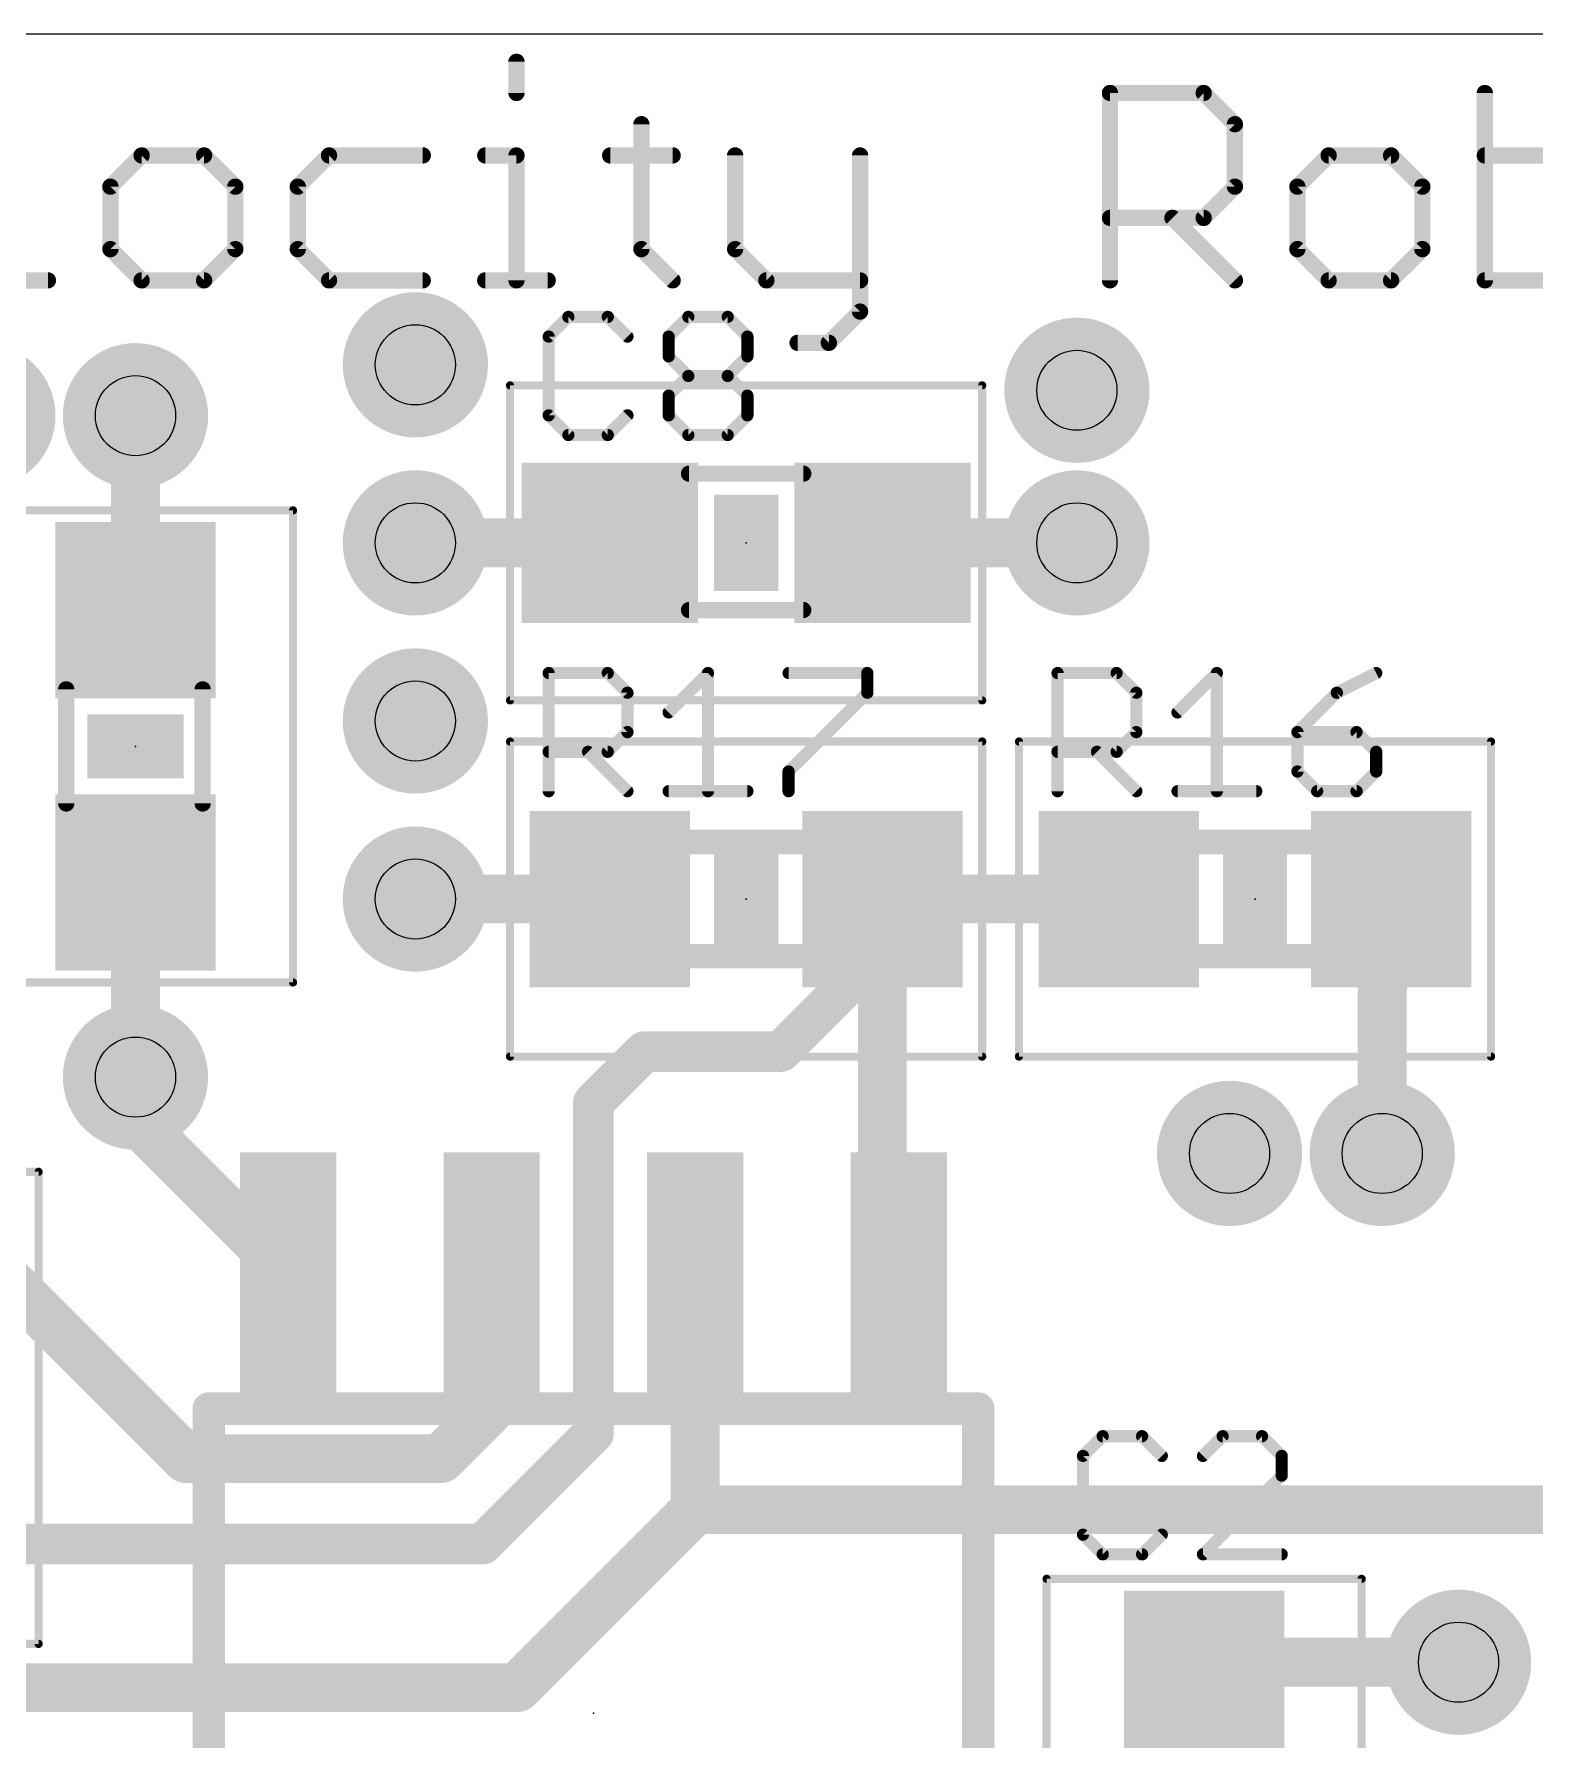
# Model space of a CAD drawing. Extents: x 0 to 1.31, y 0 to 0.85.
# Drawn here: x 0.5126 to 0.8813, y 0.4309 to 0.85 of the extents above; entities that cross this region are included whole.
import ezdxf

# ---------------------------------------------------------------- set-up
doc = ezdxf.new("R2010")
doc.units = 0
for name, color, linetype in [('1', 22, 'CONTINUOUS'), ('18', 82, 'CONTINUOUS'), ('20', 7, 'CONTINUOUS'), ('21', 253, 'CONTINUOUS'), ('23', 7, 'CONTINUOUS'), ('25', 253, 'CONTINUOUS'), ('31', 253, 'CONTINUOUS'), ('35', 253, 'CONTINUOUS'), ('39', 22, 'CONTINUOUS'), ('44', 253, 'CONTINUOUS'), ('51', 253, 'CONTINUOUS')]:
    doc.layers.add(name, color=color, linetype=linetype)

# ---------------------------------------------------------------- blocks, each defined once
blk = doc.blocks.new('RECT')
blk.add_solid([(-0.5, -0.5), (0.5, -0.5), (-0.5, 0.5), (0.5, 0.5)])
blk = doc.blocks.new('ROUNDV')
at = {"const_width": 0.5}
blk.add_lwpolyline([(0, -0.25, 1), (0, 0.25, 1), (0, -0.25)], format="xyb", dxfattribs=at)

msp = doc.modelspace()

# ---------------------------------------------------------------- linework, layer by layer
at = {"layer": '1'}
for points, const_width in [([(0.5375, 0.708465), (0.5375, 0.75625)], 0.012), ([(0.654035, 0.725), (0.60625, 0.725)], 0.012), ([(0.76875, 0.725), (0.720965, 0.725)], 0.012), ([(0.5375, 0.641535), (0.5375, 0.59375)], 0.012), ([(0.654035, 0.6375), (0.60625, 0.6375)], 0.012), ([(0.720965, 0.625), (0.720965, 0.6375)], 0.012), ([(0.779035, 0.6375), (0.720965, 0.6375)], 0.012), ([(0.720965, 0.549803), (0.720965, 0.6375)], 0.012), ([(0.845965, 0.6375), (0.84375, 0.614715)], 0.012), ([(0.695965, 0.6), (0.720965, 0.625)], 0.01), ([(0.84375, 0.614715), (0.84375, 0.575)], 0.012), ([(0.6625, 0.6), (0.65, 0.5875)], 0.01), ([(0.695965, 0.6), (0.6625, 0.6)], 0.01), ([(0.5375, 0.583268), (0.5375, 0.59375)], 0.012), ([(0.65, 0.5875), (0.65, 0.50625)], 0.01), ([(0.575, 0.545768), (0.5375, 0.583268)], 0.012), ([(0.725, 0.545768), (0.720965, 0.549803)], 0.012), ([(0.55, 0.5), (0.504035, 0.545965)], 0.012), ([(0.625, 0.545768), (0.625, 0.5125)], 0.012), ([(0.675, 0.4875), (0.675, 0.545768)], 0.012), ([(0.625, 0.5125), (0.6125, 0.5)], 0.012), ([(0.65, 0.50625), (0.622785, 0.479035)], 0.01), ([(0.6125, 0.5), (0.55, 0.5)], 0.012), ([(0.675, 0.4875), (0.63125, 0.44375)], 0.012), ([(0.929035, 0.4875), (0.675, 0.4875)], 0.012), ([(0.622785, 0.479035), (0.475, 0.479035)], 0.01), ([(0.8, 0.445965), (0.804035, 0.45)], 0.012), ([(0.804035, 0.45), (0.8625, 0.45)], 0.012), ([(0.63125, 0.44375), (0.40625, 0.44375)], 0.012)]:
    msp.add_lwpolyline(points, dxfattribs=dict(at, const_width=const_width))
for points, const_width in [([(0.5405, 0.75625, 1), (0.5345, 0.75625)], 0.006), ([(0.60625, 0.728, 1), (0.60625, 0.722)], 0.006), ([(0.654035, 0.722, 1), (0.654035, 0.728)], 0.006), ([(0.720965, 0.728, 1), (0.720965, 0.722)], 0.006), ([(0.76875, 0.722, 1), (0.76875, 0.728)], 0.006), ([(0.5345, 0.708465, 1), (0.5405, 0.708465)], 0.006), ([(0.5405, 0.641535, 1), (0.5345, 0.641535)], 0.006), ([(0.60625, 0.6405, 1), (0.60625, 0.6345)], 0.006), ([(0.654035, 0.6345, 1), (0.654035, 0.6405)], 0.006), ([(0.723965, 0.6375, 1), (0.717965, 0.6375)], 0.006), ([(0.720965, 0.6405, 1), (0.720965, 0.6345)], 0.006), ([(0.723965, 0.6375, 1), (0.717965, 0.6375)], 0.006), ([(0.779035, 0.6345, 1), (0.779035, 0.6405)], 0.006), ([(0.84895, 0.63721, 1), (0.842979, 0.63779)], 0.006), ([(0.722732, 0.623232, 1), (0.719197, 0.626768)], 0.005), ([(0.717965, 0.625, 1), (0.723965, 0.625)], 0.006), ([(0.84675, 0.614715, 1), (0.84075, 0.614715)], 0.006), ([(0.840764, 0.615005, 1), (0.846736, 0.614424)], 0.006), ([(0.6625, 0.6025, 1), (0.6625, 0.5975)], 0.005), ([(0.664268, 0.598232, 1), (0.660732, 0.601768)], 0.005), ([(0.694197, 0.601768, 1), (0.697732, 0.598232)], 0.005), ([(0.695965, 0.5975, 1), (0.695965, 0.6025)], 0.005), ([(0.5405, 0.59375, 1), (0.5345, 0.59375)], 0.006), ([(0.5345, 0.59375, 1), (0.5405, 0.59375)], 0.006), ([(0.6525, 0.5875, 1), (0.6475, 0.5875)], 0.005), ([(0.648232, 0.589268, 1), (0.651768, 0.585732)], 0.005), ([(0.539621, 0.585389, 1), (0.535379, 0.581146)], 0.006), ([(0.5345, 0.583268, 1), (0.5405, 0.583268)], 0.006), ([(0.84075, 0.575, 1), (0.84675, 0.575)], 0.006), ([(0.723086, 0.551924, 1), (0.718843, 0.547682)], 0.006), ([(0.572879, 0.543646, 1), (0.577121, 0.547889)], 0.006), ([(0.628, 0.545768, 1), (0.622, 0.545768)], 0.006), ([(0.678, 0.545768, 1), (0.672, 0.545768)], 0.006), ([(0.717965, 0.549803, 1), (0.723965, 0.549803)], 0.006), ([(0.722879, 0.543646, 1), (0.727121, 0.547889)], 0.006), ([(0.622, 0.5125, 1), (0.628, 0.5125)], 0.006), ([(0.627121, 0.510379, 1), (0.622879, 0.514621)], 0.006), ([(0.6475, 0.50625, 1), (0.6525, 0.50625)], 0.005), ([(0.651768, 0.504482, 1), (0.648232, 0.508018)], 0.005), ([(0.55, 0.503, 1), (0.55, 0.497)], 0.006), ([(0.547879, 0.497879, 1), (0.552121, 0.502121)], 0.006), ([(0.610379, 0.502121, 1), (0.614621, 0.497879)], 0.006), ([(0.6125, 0.497, 1), (0.6125, 0.503)], 0.006), ([(0.675, 0.4905, 1), (0.675, 0.4845)], 0.006), ([(0.672, 0.4875, 1), (0.678, 0.4875)], 0.006), ([(0.677121, 0.485379, 1), (0.672879, 0.489621)], 0.006), ([(0.621018, 0.480803, 1), (0.624553, 0.477268)], 0.005), ([(0.622785, 0.476535, 1), (0.622785, 0.481535)], 0.005), ([(0.804035, 0.453, 1), (0.804035, 0.447)], 0.006), ([(0.806157, 0.447879, 1), (0.801914, 0.452121)], 0.006), ([(0.8625, 0.447, 1), (0.8625, 0.453)], 0.006), ([(0.629129, 0.445871, 1), (0.633371, 0.441629)], 0.006), ([(0.63125, 0.44075, 1), (0.63125, 0.44675)], 0.006), ([(0.797879, 0.448086, 1), (0.802121, 0.443843)], 0.006)]:
    msp.add_lwpolyline(points, format="xyb", dxfattribs=dict(at, const_width=const_width))
at = {"layer": '20'}
msp.add_line((1.3125, 0.85), (0, 0.85), dxfattribs=at)
at = {"layer": '21'}
for points, const_width in [([(0.631086, 0.843212), (0.631086, 0.835539)], 0.004), ([(0.776877, 0.7895), (0.776877, 0.835539)], 0.004), ([(0.776877, 0.835539), (0.799897, 0.835539)], 0.004), ([(0.799897, 0.835539), (0.80757, 0.827866)], 0.004), ([(0.868956, 0.835539), (0.868956, 0.7895)], 0.004), ([(0.661779, 0.827866), (0.661779, 0.797173)], 0.004), ([(0.80757, 0.827866), (0.80757, 0.81252)], 0.004), ([(0.539008, 0.820193), (0.531335, 0.81252)], 0.004), ([(0.554354, 0.820193), (0.539008, 0.820193)], 0.004), ([(0.562027, 0.81252), (0.554354, 0.820193)], 0.004), ([(0.585047, 0.820193), (0.577374, 0.81252)], 0.004), ([(0.608067, 0.820193), (0.585047, 0.820193)], 0.004), ([(0.623413, 0.820193), (0.631086, 0.820193)], 0.004), ([(0.631086, 0.820193), (0.631086, 0.7895)], 0.004), ([(0.654106, 0.820193), (0.669452, 0.820193)], 0.004), ([(0.684799, 0.820193), (0.684799, 0.797173)], 0.004), ([(0.715492, 0.820193), (0.715492, 0.781827)], 0.004), ([(0.83059, 0.820193), (0.822916, 0.81252)], 0.004), ([(0.845936, 0.820193), (0.83059, 0.820193)], 0.004), ([(0.853609, 0.81252), (0.845936, 0.820193)], 0.004), ([(0.891975, 0.820193), (0.868956, 0.820193)], 0.004), ([(0.531335, 0.81252), (0.531335, 0.797173)], 0.004), ([(0.562027, 0.797173), (0.562027, 0.81252)], 0.004), ([(0.577374, 0.81252), (0.577374, 0.797173)], 0.004), ([(0.80757, 0.81252), (0.799897, 0.804846)], 0.004), ([(0.822916, 0.81252), (0.822916, 0.797173)], 0.004), ([(0.853609, 0.797173), (0.853609, 0.81252)], 0.004), ([(0.799897, 0.804846), (0.776877, 0.804846)], 0.004), ([(0.792224, 0.804846), (0.80757, 0.7895)], 0.004), ([(0.531335, 0.797173), (0.539008, 0.7895)], 0.004), ([(0.554354, 0.7895), (0.562027, 0.797173)], 0.004), ([(0.577374, 0.797173), (0.585047, 0.7895)], 0.004), ([(0.661779, 0.797173), (0.669452, 0.7895)], 0.004), ([(0.684799, 0.797173), (0.692472, 0.7895)], 0.004), ([(0.822916, 0.797173), (0.83059, 0.7895)], 0.004), ([(0.845936, 0.7895), (0.853609, 0.797173)], 0.004), ([(0.500642, 0.7895), (0.515988, 0.7895)], 0.004), ([(0.539008, 0.7895), (0.554354, 0.7895)], 0.004), ([(0.585047, 0.7895), (0.608067, 0.7895)], 0.004), ([(0.623413, 0.7895), (0.638759, 0.7895)], 0.004), ([(0.692472, 0.7895), (0.715492, 0.7895)], 0.004), ([(0.83059, 0.7895), (0.845936, 0.7895)], 0.004), ([(0.868956, 0.7895), (0.891975, 0.7895)], 0.004), ([(0.715492, 0.781827), (0.707818, 0.774154)], 0.004), ([(0.707818, 0.774154), (0.700145, 0.774154)], 0.004), ([(0.555512, 0.382382), (0.555512, 0.512303)], 0.008), ([(0.744488, 0.512303), (0.744488, 0.382382)], 0.008)]:
    msp.add_lwpolyline(points, dxfattribs=dict(at, const_width=const_width))
for points, const_width in [([(0.632086, 0.843212, 1), (0.630086, 0.843212)], 0.002), ([(0.630086, 0.835539, 1), (0.632086, 0.835539)], 0.002), ([(0.777877, 0.835539, 1), (0.775877, 0.835539)], 0.002), ([(0.776877, 0.836539, 1), (0.776877, 0.834539)], 0.002), ([(0.800604, 0.836246, 1), (0.79919, 0.834832)], 0.002), ([(0.799897, 0.834539, 1), (0.799897, 0.836539)], 0.002), ([(0.869956, 0.835539, 1), (0.867956, 0.835539)], 0.002), ([(0.662779, 0.827866, 1), (0.660779, 0.827866)], 0.002), ([(0.80857, 0.827866, 1), (0.80657, 0.827866)], 0.002), ([(0.806863, 0.827159, 1), (0.808277, 0.828573)], 0.002), ([(0.539008, 0.821193, 1), (0.539008, 0.819193)], 0.002), ([(0.539715, 0.819486, 1), (0.538301, 0.8209)], 0.002), ([(0.555061, 0.8209, 1), (0.553647, 0.819486)], 0.002), ([(0.554354, 0.819193, 1), (0.554354, 0.821193)], 0.002), ([(0.585047, 0.821193, 1), (0.585047, 0.819193)], 0.002), ([(0.585754, 0.819486, 1), (0.58434, 0.8209)], 0.002), ([(0.608067, 0.819193, 1), (0.608067, 0.821193)], 0.002), ([(0.623413, 0.821193, 1), (0.623413, 0.819193)], 0.002), ([(0.632086, 0.820193, 1), (0.630086, 0.820193)], 0.002), ([(0.631086, 0.819193, 1), (0.631086, 0.821193)], 0.002), ([(0.654106, 0.821193, 1), (0.654106, 0.819193)], 0.002), ([(0.669452, 0.819193, 1), (0.669452, 0.821193)], 0.002), ([(0.685799, 0.820193, 1), (0.683799, 0.820193)], 0.002), ([(0.716492, 0.820193, 1), (0.714492, 0.820193)], 0.002), ([(0.83059, 0.821193, 1), (0.83059, 0.819193)], 0.002), ([(0.831297, 0.819486, 1), (0.829882, 0.8209)], 0.002), ([(0.846643, 0.8209, 1), (0.845229, 0.819486)], 0.002), ([(0.845936, 0.819193, 1), (0.845936, 0.821193)], 0.002), ([(0.868956, 0.821193, 1), (0.868956, 0.819193)], 0.002), ([(0.532335, 0.81252, 1), (0.530335, 0.81252)], 0.002), ([(0.530628, 0.813227, 1), (0.532042, 0.811812)], 0.002), ([(0.563027, 0.81252, 1), (0.561027, 0.81252)], 0.002), ([(0.56132, 0.811812, 1), (0.562735, 0.813227)], 0.002), ([(0.578374, 0.81252, 1), (0.576374, 0.81252)], 0.002), ([(0.576667, 0.813227, 1), (0.578081, 0.811812)], 0.002), ([(0.80657, 0.81252, 1), (0.80857, 0.81252)], 0.002), ([(0.808277, 0.811812, 1), (0.806863, 0.813227)], 0.002), ([(0.823916, 0.81252, 1), (0.821916, 0.81252)], 0.002), ([(0.822209, 0.813227, 1), (0.823624, 0.811812)], 0.002), ([(0.854609, 0.81252, 1), (0.852609, 0.81252)], 0.002), ([(0.852902, 0.811812, 1), (0.854316, 0.813227)], 0.002), ([(0.776877, 0.805846, 1), (0.776877, 0.803846)], 0.002), ([(0.792931, 0.805553, 1), (0.791516, 0.804139)], 0.002), ([(0.79919, 0.805553, 1), (0.800604, 0.804139)], 0.002), ([(0.799897, 0.803846, 1), (0.799897, 0.805846)], 0.002), ([(0.532042, 0.79788, 1), (0.530628, 0.796466)], 0.002), ([(0.530335, 0.797173, 1), (0.532335, 0.797173)], 0.002), ([(0.561027, 0.797173, 1), (0.563027, 0.797173)], 0.002), ([(0.562735, 0.796466, 1), (0.56132, 0.79788)], 0.002), ([(0.578081, 0.79788, 1), (0.576667, 0.796466)], 0.002), ([(0.576374, 0.797173, 1), (0.578374, 0.797173)], 0.002), ([(0.662486, 0.79788, 1), (0.661072, 0.796466)], 0.002), ([(0.660779, 0.797173, 1), (0.662779, 0.797173)], 0.002), ([(0.685506, 0.79788, 1), (0.684092, 0.796466)], 0.002), ([(0.683799, 0.797173, 1), (0.685799, 0.797173)], 0.002), ([(0.823624, 0.79788, 1), (0.822209, 0.796466)], 0.002), ([(0.821916, 0.797173, 1), (0.823916, 0.797173)], 0.002), ([(0.852609, 0.797173, 1), (0.854609, 0.797173)], 0.002), ([(0.854316, 0.796466, 1), (0.852902, 0.79788)], 0.002), ([(0.515988, 0.7885, 1), (0.515988, 0.7905)], 0.002), ([(0.539008, 0.7905, 1), (0.539008, 0.7885)], 0.002), ([(0.538301, 0.788793, 1), (0.539715, 0.790207)], 0.002), ([(0.553647, 0.790207, 1), (0.555061, 0.788793)], 0.002), ([(0.554354, 0.7885, 1), (0.554354, 0.7905)], 0.002), ([(0.585047, 0.7905, 1), (0.585047, 0.7885)], 0.002), ([(0.58434, 0.788793, 1), (0.585754, 0.790207)], 0.002), ([(0.608067, 0.7885, 1), (0.608067, 0.7905)], 0.002), ([(0.623413, 0.7905, 1), (0.623413, 0.7885)], 0.002), ([(0.630086, 0.7895, 1), (0.632086, 0.7895)], 0.002), ([(0.638759, 0.7885, 1), (0.638759, 0.7905)], 0.002), ([(0.668745, 0.788793, 1), (0.670159, 0.790207)], 0.002), ([(0.692472, 0.7905, 1), (0.692472, 0.7885)], 0.002), ([(0.691765, 0.788793, 1), (0.693179, 0.790207)], 0.002), ([(0.715492, 0.7885, 1), (0.715492, 0.7905)], 0.002), ([(0.775877, 0.7895, 1), (0.777877, 0.7895)], 0.002), ([(0.806863, 0.788793, 1), (0.808277, 0.790207)], 0.002), ([(0.83059, 0.7905, 1), (0.83059, 0.7885)], 0.002), ([(0.829882, 0.788793, 1), (0.831297, 0.790207)], 0.002), ([(0.845229, 0.790207, 1), (0.846643, 0.788793)], 0.002), ([(0.845936, 0.7885, 1), (0.845936, 0.7905)], 0.002), ([(0.868956, 0.7905, 1), (0.868956, 0.7885)], 0.002), ([(0.867956, 0.7895, 1), (0.869956, 0.7895)], 0.002), ([(0.716199, 0.78112, 1), (0.714784, 0.782534)], 0.002), ([(0.714492, 0.781827, 1), (0.716492, 0.781827)], 0.002), ([(0.700145, 0.775154, 1), (0.700145, 0.773154)], 0.002), ([(0.707111, 0.774861, 1), (0.708525, 0.773447)], 0.002), ([(0.707818, 0.773154, 1), (0.707818, 0.775154)], 0.002), ([(0.557512, 0.512303, 1), (0.553512, 0.512303)], 0.004), ([(0.746488, 0.512303, 1), (0.742488, 0.512303)], 0.004)]:
    msp.add_lwpolyline(points, format="xyb", dxfattribs=dict(at, const_width=const_width))
at = {"layer": '23'}
for p in [(0.6875, 0.725), (0.5375, 0.675), (0.6875, 0.6375), (0.8125, 0.6375), (0.65, 0.4375)]:
    msp.add_point(p, dxfattribs=at)
at = {"layer": '25', "const_width": 0.003}
for points in [[(0.643837, 0.780525), (0.639, 0.775687)], [(0.653512, 0.780525), (0.643837, 0.780525)], [(0.65835, 0.775687), (0.653512, 0.780525)], [(0.668465, 0.775687), (0.673303, 0.780525)], [(0.673303, 0.780525), (0.682977, 0.780525)], [(0.682977, 0.780525), (0.687815, 0.775687)], [(0.639, 0.775687), (0.639, 0.756337)], [(0.668465, 0.77085), (0.668465, 0.775687)], [(0.687815, 0.775687), (0.687815, 0.77085)], [(0.673303, 0.766012), (0.668465, 0.77085)], [(0.687815, 0.77085), (0.682977, 0.766012)], [(0.668465, 0.761175), (0.673303, 0.766012)], [(0.673303, 0.766012), (0.682977, 0.766012)], [(0.682977, 0.766012), (0.687815, 0.761175)], [(0.668465, 0.756337), (0.668465, 0.761175)], [(0.687815, 0.761175), (0.687815, 0.756337)], [(0.639, 0.756337), (0.643837, 0.7515)], [(0.653512, 0.7515), (0.65835, 0.756337)], [(0.673303, 0.7515), (0.668465, 0.756337)], [(0.687815, 0.756337), (0.682977, 0.7515)], [(0.643837, 0.7515), (0.653512, 0.7515)], [(0.682977, 0.7515), (0.673303, 0.7515)], [(0.639, 0.664), (0.639, 0.693025)], [(0.639, 0.693025), (0.653512, 0.693025)], [(0.653512, 0.693025), (0.65835, 0.688187)], [(0.668465, 0.68335), (0.67814, 0.693025)], [(0.67814, 0.693025), (0.67814, 0.664)], [(0.69793, 0.693025), (0.71728, 0.693025)], [(0.71728, 0.693025), (0.71728, 0.688187)], [(0.764, 0.664), (0.764, 0.693025)], [(0.764, 0.693025), (0.778512, 0.693025)], [(0.778512, 0.693025), (0.78335, 0.688187)], [(0.793465, 0.68335), (0.80314, 0.693025)], [(0.80314, 0.693025), (0.80314, 0.664)], [(0.84228, 0.693025), (0.832605, 0.688187)], [(0.65835, 0.688187), (0.65835, 0.678512)], [(0.71728, 0.688187), (0.69793, 0.668837)], [(0.78335, 0.688187), (0.78335, 0.678512)], [(0.832605, 0.688187), (0.82293, 0.678512)], [(0.65835, 0.678512), (0.653512, 0.673675)], [(0.78335, 0.678512), (0.778512, 0.673675)], [(0.82293, 0.678512), (0.82293, 0.668837)], [(0.837443, 0.678512), (0.82293, 0.678512)], [(0.84228, 0.673675), (0.837443, 0.678512)], [(0.653512, 0.673675), (0.639, 0.673675)], [(0.648675, 0.673675), (0.65835, 0.664)], [(0.778512, 0.673675), (0.764, 0.673675)], [(0.773675, 0.673675), (0.78335, 0.664)], [(0.84228, 0.668837), (0.84228, 0.673675)], [(0.69793, 0.668837), (0.69793, 0.664)], [(0.82293, 0.668837), (0.827768, 0.664)], [(0.837443, 0.664), (0.84228, 0.668837)], [(0.668465, 0.664), (0.687815, 0.664)], [(0.793465, 0.664), (0.812815, 0.664)], [(0.827768, 0.664), (0.837443, 0.664)], [(0.775087, 0.505525), (0.77025, 0.500687)], [(0.784762, 0.505525), (0.775087, 0.505525)], [(0.7896, 0.500687), (0.784762, 0.505525)], [(0.804553, 0.505525), (0.799715, 0.500687)], [(0.814227, 0.505525), (0.804553, 0.505525)], [(0.819065, 0.500687), (0.814227, 0.505525)], [(0.77025, 0.500687), (0.77025, 0.481337)], [(0.819065, 0.49585), (0.819065, 0.500687)], [(0.799715, 0.4765), (0.819065, 0.49585)], [(0.77025, 0.481337), (0.775087, 0.4765)], [(0.784762, 0.4765), (0.7896, 0.481337)], [(0.775087, 0.4765), (0.784762, 0.4765)], [(0.819065, 0.4765), (0.799715, 0.4765)]]:
    msp.add_lwpolyline(points, dxfattribs=at)
at = {"layer": '25', "const_width": 0.0015}
for points in [[(0.643837, 0.781275, 1), (0.643837, 0.779775)], [(0.644368, 0.779994, 1), (0.643307, 0.781055)], [(0.654043, 0.781055, 1), (0.652982, 0.779994)], [(0.653512, 0.779775, 1), (0.653512, 0.781275)], [(0.673303, 0.781275, 1), (0.673303, 0.779775)], [(0.673833, 0.779994, 1), (0.672772, 0.781055)], [(0.683508, 0.781055, 1), (0.682447, 0.779994)], [(0.682977, 0.779775, 1), (0.682977, 0.781275)], [(0.63975, 0.775687, 1), (0.63825, 0.775687)], [(0.63847, 0.776218, 1), (0.63953, 0.775157)], [(0.657819, 0.775157, 1), (0.65888, 0.776218)], [(0.669215, 0.775687, 1), (0.667715, 0.775687)], [(0.667935, 0.776218, 1), (0.668996, 0.775157)], [(0.688565, 0.775687, 1), (0.687065, 0.775687)], [(0.687285, 0.775157, 1), (0.688345, 0.776218)], [(0.668996, 0.77138, 1), (0.667935, 0.770319)], [(0.667715, 0.77085, 1), (0.669215, 0.77085)], [(0.687065, 0.77085, 1), (0.688565, 0.77085)], [(0.688345, 0.770319, 1), (0.687285, 0.77138)], [(0.673303, 0.766762, 1), (0.673303, 0.765262)], [(0.673833, 0.765482, 1), (0.672772, 0.766543)], [(0.672772, 0.765482, 1), (0.673833, 0.766543)], [(0.683508, 0.766543, 1), (0.682447, 0.765482)], [(0.682447, 0.766543, 1), (0.683508, 0.765482)], [(0.682977, 0.765262, 1), (0.682977, 0.766762)], [(0.669215, 0.761175, 1), (0.667715, 0.761175)], [(0.667935, 0.761705, 1), (0.668996, 0.760645)], [(0.688565, 0.761175, 1), (0.687065, 0.761175)], [(0.687285, 0.760644, 1), (0.688345, 0.761705)], [(0.63953, 0.756868, 1), (0.63847, 0.755807)], [(0.63825, 0.756337, 1), (0.63975, 0.756337)], [(0.65888, 0.755807, 1), (0.657819, 0.756868)], [(0.668996, 0.756868, 1), (0.667935, 0.755807)], [(0.667715, 0.756337, 1), (0.669215, 0.756337)], [(0.687065, 0.756337, 1), (0.688565, 0.756337)], [(0.688345, 0.755807, 1), (0.687285, 0.756868)], [(0.643837, 0.75225, 1), (0.643837, 0.75075)], [(0.643307, 0.75097, 1), (0.644368, 0.75203)], [(0.652982, 0.75203, 1), (0.654043, 0.75097)], [(0.653512, 0.75075, 1), (0.653512, 0.75225)], [(0.673303, 0.75225, 1), (0.673303, 0.75075)], [(0.672772, 0.75097, 1), (0.673833, 0.75203)], [(0.682447, 0.75203, 1), (0.683508, 0.75097)], [(0.682977, 0.75075, 1), (0.682977, 0.75225)], [(0.63975, 0.693025, 1), (0.63825, 0.693025)], [(0.639, 0.693775, 1), (0.639, 0.692275)], [(0.654043, 0.693555, 1), (0.652982, 0.692494)], [(0.653512, 0.692275, 1), (0.653512, 0.693775)], [(0.67889, 0.693025, 1), (0.67739, 0.693025)], [(0.67867, 0.692494, 1), (0.67761, 0.693555)], [(0.69793, 0.693775, 1), (0.69793, 0.692275)], [(0.71803, 0.693025, 1), (0.71653, 0.693025)], [(0.71728, 0.692275, 1), (0.71728, 0.693775)], [(0.76475, 0.693025, 1), (0.76325, 0.693025)], [(0.764, 0.693775, 1), (0.764, 0.692275)], [(0.779043, 0.693555, 1), (0.777982, 0.692494)], [(0.778512, 0.692275, 1), (0.778512, 0.693775)], [(0.80389, 0.693025, 1), (0.80239, 0.693025)], [(0.80367, 0.692494, 1), (0.80261, 0.693555)], [(0.842616, 0.692354, 1), (0.841945, 0.693696)], [(0.6591, 0.688187, 1), (0.6576, 0.688187)], [(0.657819, 0.687657, 1), (0.65888, 0.688718)], [(0.71653, 0.688187, 1), (0.71803, 0.688187)], [(0.71781, 0.687657, 1), (0.71675, 0.688718)], [(0.7841, 0.688187, 1), (0.7826, 0.688187)], [(0.782819, 0.687657, 1), (0.78388, 0.688718)], [(0.83227, 0.688858, 1), (0.832941, 0.687516)], [(0.833136, 0.687657, 1), (0.832075, 0.688718)], [(0.667935, 0.68388, 1), (0.668996, 0.682819)], [(0.792935, 0.68388, 1), (0.793996, 0.682819)], [(0.6576, 0.678512, 1), (0.6591, 0.678512)], [(0.65888, 0.677982, 1), (0.657819, 0.679043)], [(0.7826, 0.678512, 1), (0.7841, 0.678512)], [(0.78388, 0.677982, 1), (0.782819, 0.679043)], [(0.82368, 0.678512, 1), (0.82218, 0.678512)], [(0.82293, 0.679262, 1), (0.82293, 0.677762)], [(0.8224, 0.679043, 1), (0.823461, 0.677982)], [(0.837973, 0.679043, 1), (0.836912, 0.677982)], [(0.837443, 0.677762, 1), (0.837443, 0.679262)], [(0.639, 0.674425, 1), (0.639, 0.672925)], [(0.649205, 0.674205, 1), (0.648145, 0.673144)], [(0.652982, 0.674205, 1), (0.654043, 0.673144)], [(0.653512, 0.672925, 1), (0.653512, 0.674425)], [(0.764, 0.674425, 1), (0.764, 0.672925)], [(0.774205, 0.674205, 1), (0.773145, 0.673144)], [(0.777982, 0.674205, 1), (0.779043, 0.673144)], [(0.778512, 0.672925, 1), (0.778512, 0.674425)], [(0.84303, 0.673675, 1), (0.84153, 0.673675)], [(0.84175, 0.673144, 1), (0.84281, 0.674205)], [(0.69868, 0.668837, 1), (0.69718, 0.668837)], [(0.6974, 0.669368, 1), (0.698461, 0.668307)], [(0.823461, 0.669368, 1), (0.8224, 0.668307)], [(0.82218, 0.668837, 1), (0.82368, 0.668837)], [(0.84153, 0.668837, 1), (0.84303, 0.668837)], [(0.84281, 0.668307, 1), (0.84175, 0.669368)], [(0.63825, 0.664, 1), (0.63975, 0.664)], [(0.657819, 0.66347, 1), (0.65888, 0.66453)], [(0.668465, 0.66475, 1), (0.668465, 0.66325)], [(0.67739, 0.664, 1), (0.67889, 0.664)], [(0.687815, 0.66325, 1), (0.687815, 0.66475)], [(0.69718, 0.664, 1), (0.69868, 0.664)], [(0.76325, 0.664, 1), (0.76475, 0.664)], [(0.782819, 0.66347, 1), (0.78388, 0.66453)], [(0.793465, 0.66475, 1), (0.793465, 0.66325)], [(0.80239, 0.664, 1), (0.80389, 0.664)], [(0.812815, 0.66325, 1), (0.812815, 0.66475)], [(0.827768, 0.66475, 1), (0.827768, 0.66325)], [(0.827237, 0.66347, 1), (0.828298, 0.66453)], [(0.836912, 0.66453, 1), (0.837973, 0.66347)], [(0.837443, 0.66325, 1), (0.837443, 0.66475)], [(0.775087, 0.506275, 1), (0.775087, 0.504775)], [(0.775618, 0.504994, 1), (0.774557, 0.506055)], [(0.785293, 0.506055, 1), (0.784232, 0.504994)], [(0.784762, 0.504775, 1), (0.784762, 0.506275)], [(0.804553, 0.506275, 1), (0.804553, 0.504775)], [(0.805083, 0.504994, 1), (0.804022, 0.506055)], [(0.814758, 0.506055, 1), (0.813697, 0.504994)], [(0.814227, 0.504775, 1), (0.814227, 0.506275)], [(0.771, 0.500687, 1), (0.7695, 0.500687)], [(0.76972, 0.501218, 1), (0.77078, 0.500157)], [(0.789069, 0.500157, 1), (0.79013, 0.501218)], [(0.799185, 0.501218, 1), (0.800246, 0.500157)], [(0.819815, 0.500687, 1), (0.818315, 0.500687)], [(0.818535, 0.500157, 1), (0.819595, 0.501218)], [(0.818315, 0.49585, 1), (0.819815, 0.49585)], [(0.819595, 0.495319, 1), (0.818535, 0.49638)], [(0.77078, 0.481868, 1), (0.76972, 0.480807)], [(0.7695, 0.481337, 1), (0.771, 0.481337)], [(0.79013, 0.480807, 1), (0.789069, 0.481868)], [(0.775087, 0.47725, 1), (0.775087, 0.47575)], [(0.774557, 0.47597, 1), (0.775618, 0.47703)], [(0.784232, 0.47703, 1), (0.785293, 0.47597)], [(0.784762, 0.47575, 1), (0.784762, 0.47725)], [(0.799715, 0.47725, 1), (0.799715, 0.47575)], [(0.799185, 0.47703, 1), (0.800246, 0.47597)], [(0.819065, 0.47575, 1), (0.819065, 0.47725)]]:
    msp.add_lwpolyline(points, format="xyb", dxfattribs=at)
at = {"layer": '39', "const_width": 0.002}
for points in [[(0.629508, 0.763701), (0.745492, 0.763701)], [(0.629508, 0.686299), (0.629508, 0.763701)], [(0.745492, 0.763701), (0.745492, 0.686299)], [(0.498799, 0.732992), (0.576201, 0.732992)], [(0.576201, 0.732992), (0.576201, 0.617008)], [(0.745492, 0.686299), (0.629508, 0.686299)], [(0.629508, 0.676201), (0.745492, 0.676201)], [(0.629508, 0.598799), (0.629508, 0.676201)], [(0.745492, 0.676201), (0.745492, 0.598799)], [(0.754508, 0.676201), (0.870492, 0.676201)], [(0.754508, 0.598799), (0.754508, 0.676201)], [(0.870492, 0.676201), (0.870492, 0.598799)], [(0.576201, 0.617008), (0.498799, 0.617008)], [(0.745492, 0.598799), (0.629508, 0.598799)], [(0.870492, 0.598799), (0.754508, 0.598799)], [(0.436299, 0.570492), (0.513701, 0.570492)], [(0.513701, 0.570492), (0.513701, 0.454508)], [(0.761299, 0.354508), (0.761299, 0.470492)], [(0.761299, 0.470492), (0.838701, 0.470492)], [(0.838701, 0.470492), (0.838701, 0.354508)], [(0.513701, 0.454508), (0.436299, 0.454508)]]:
    msp.add_lwpolyline(points, dxfattribs=at)
at = {"layer": '39', "const_width": 0.001}
for points in [[(0.629508, 0.764201, 1), (0.629508, 0.763201)], [(0.630008, 0.763701, 1), (0.629008, 0.763701)], [(0.745992, 0.763701, 1), (0.744992, 0.763701)], [(0.745492, 0.763201, 1), (0.745492, 0.764201)], [(0.576701, 0.732992, 1), (0.575701, 0.732992)], [(0.576201, 0.732492, 1), (0.576201, 0.733492)], [(0.629508, 0.686799, 1), (0.629508, 0.685799)], [(0.745492, 0.685799, 1), (0.745492, 0.686799)], [(0.629008, 0.686299, 1), (0.630008, 0.686299)], [(0.744992, 0.686299, 1), (0.745992, 0.686299)], [(0.629508, 0.676701, 1), (0.629508, 0.675701)], [(0.630008, 0.676201, 1), (0.629008, 0.676201)], [(0.745992, 0.676201, 1), (0.744992, 0.676201)], [(0.745492, 0.675701, 1), (0.745492, 0.676701)], [(0.754508, 0.676701, 1), (0.754508, 0.675701)], [(0.755008, 0.676201, 1), (0.754008, 0.676201)], [(0.870992, 0.676201, 1), (0.869992, 0.676201)], [(0.870492, 0.675701, 1), (0.870492, 0.676701)], [(0.575701, 0.617008, 1), (0.576701, 0.617008)], [(0.576201, 0.616508, 1), (0.576201, 0.617508)], [(0.629508, 0.599299, 1), (0.629508, 0.598299)], [(0.629008, 0.598799, 1), (0.630008, 0.598799)], [(0.744992, 0.598799, 1), (0.745992, 0.598799)], [(0.745492, 0.598299, 1), (0.745492, 0.599299)], [(0.754508, 0.599299, 1), (0.754508, 0.598299)], [(0.754008, 0.598799, 1), (0.755008, 0.598799)], [(0.869992, 0.598799, 1), (0.870992, 0.598799)], [(0.870492, 0.598299, 1), (0.870492, 0.599299)], [(0.514201, 0.570492, 1), (0.513201, 0.570492)], [(0.513701, 0.569992, 1), (0.513701, 0.570992)], [(0.761799, 0.470492, 1), (0.760799, 0.470492)], [(0.761299, 0.470992, 1), (0.761299, 0.469992)], [(0.839201, 0.470492, 1), (0.838201, 0.470492)], [(0.838701, 0.469992, 1), (0.838701, 0.470992)], [(0.513201, 0.454508, 1), (0.514201, 0.454508)], [(0.513701, 0.454008, 1), (0.513701, 0.455008)]]:
    msp.add_lwpolyline(points, format="xyb", dxfattribs=at)
at = {"layer": '44'}
for centre in [(0.60625, 0.76875), (0.76875, 0.7625), (0.5375, 0.75625), (0.60625, 0.725), (0.76875, 0.725), (0.60625, 0.68125), (0.60625, 0.6375), (0.5375, 0.59375), (0.80625, 0.575), (0.84375, 0.575), (0.8625, 0.45)]:
    msp.add_circle(centre, 0.009843, dxfattribs=at)
at = {"layer": '51'}
for points, const_width in [([(0.673484, 0.742008), (0.701516, 0.742008)], 0.004), ([(0.673484, 0.708504), (0.701516, 0.708504)], 0.004), ([(0.520492, 0.660984), (0.520492, 0.689016)], 0.004), ([(0.553996, 0.660984), (0.553996, 0.689016)], 0.004), ([(0.704508, 0.651516), (0.670492, 0.651516)], 0.006), ([(0.829508, 0.651516), (0.795492, 0.651516)], 0.006), ([(0.670492, 0.623484), (0.704508, 0.623484)], 0.006), ([(0.795492, 0.623484), (0.829508, 0.623484)], 0.006), ([(0.555512, 0.512303), (0.744488, 0.512303)], 0.008)]:
    msp.add_lwpolyline(points, dxfattribs=dict(at, const_width=const_width))
for points, const_width in [([(0.673484, 0.743008, 1), (0.673484, 0.741008)], 0.002), ([(0.701516, 0.741008, 1), (0.701516, 0.743008)], 0.002), ([(0.673484, 0.709504, 1), (0.673484, 0.707504)], 0.002), ([(0.701516, 0.707504, 1), (0.701516, 0.709504)], 0.002), ([(0.521492, 0.689016, 1), (0.519492, 0.689016)], 0.002), ([(0.554996, 0.689016, 1), (0.552996, 0.689016)], 0.002), ([(0.519492, 0.660984, 1), (0.521492, 0.660984)], 0.002), ([(0.552996, 0.660984, 1), (0.554996, 0.660984)], 0.002), ([(0.670492, 0.653016, 1), (0.670492, 0.650016)], 0.003), ([(0.704508, 0.650016, 1), (0.704508, 0.653016)], 0.003), ([(0.795492, 0.653016, 1), (0.795492, 0.650016)], 0.003), ([(0.829508, 0.650016, 1), (0.829508, 0.653016)], 0.003), ([(0.670492, 0.624984, 1), (0.670492, 0.621984)], 0.003), ([(0.704508, 0.621984, 1), (0.704508, 0.624984)], 0.003), ([(0.795492, 0.624984, 1), (0.795492, 0.621984)], 0.003), ([(0.829508, 0.621984, 1), (0.829508, 0.624984)], 0.003), ([(0.555512, 0.514303, 1), (0.555512, 0.510303)], 0.004), ([(0.744488, 0.510303, 1), (0.744488, 0.514303)], 0.004)]:
    msp.add_lwpolyline(points, format="xyb", dxfattribs=dict(at, const_width=const_width))

# ---------------------------------------------------------------- block references
at = {"layer": '1'}
for p, xscale, yscale in [((0.654035, 0.725), 0.043307, 0.03937), ((0.720965, 0.725), 0.043307, 0.03937), ((0.654035, 0.6375), 0.03937, 0.043307), ((0.720965, 0.6375), 0.03937, 0.043307), ((0.779035, 0.6375), 0.03937, 0.043307), ((0.845965, 0.6375), 0.03937, 0.043307), ((0.575, 0.545768), 0.023622, 0.059055), ((0.625, 0.545768), 0.023622, 0.059055), ((0.675, 0.545768), 0.023622, 0.059055), ((0.725, 0.545768), 0.023622, 0.059055)]:
    msp.add_blockref('RECT', p, dxfattribs=dict(at, xscale=xscale, yscale=yscale))
at = {"layer": '1', "xscale": 0.043307, "yscale": 0.03937}
for p, rotation in [((0.5375, 0.708465), 90), ((0.5375, 0.641535), 90), ((0.8, 0.445965), 270)]:
    msp.add_blockref('RECT', p, dxfattribs=dict(at, rotation=rotation))
at = {"layer": '18', "xscale": 0.035685, "yscale": 0.035685}
for p in [(0.60625, 0.76875), (0.60625, 0.76875), (0.76875, 0.7625), (0.76875, 0.7625), (0.5, 0.75625), (0.5, 0.75625), (0.5375, 0.75625), (0.5375, 0.75625), (0.60625, 0.725), (0.60625, 0.725), (0.76875, 0.725), (0.76875, 0.725), (0.60625, 0.68125), (0.60625, 0.68125), (0.60625, 0.6375), (0.60625, 0.6375), (0.5375, 0.59375), (0.5375, 0.59375), (0.80625, 0.575), (0.80625, 0.575), (0.84375, 0.575), (0.84375, 0.575), (0.8625, 0.45), (0.8625, 0.45)]:
    msp.add_blockref('ROUNDV', p, dxfattribs=at)
at = {"layer": '31'}
for p, xscale, yscale in [((0.654035, 0.725), 0.043307, 0.03937), ((0.720965, 0.725), 0.043307, 0.03937), ((0.654035, 0.6375), 0.03937, 0.043307), ((0.720965, 0.6375), 0.03937, 0.043307), ((0.779035, 0.6375), 0.03937, 0.043307), ((0.845965, 0.6375), 0.03937, 0.043307), ((0.575, 0.545768), 0.023622, 0.059055), ((0.625, 0.545768), 0.023622, 0.059055), ((0.675, 0.545768), 0.023622, 0.059055), ((0.725, 0.545768), 0.023622, 0.059055)]:
    msp.add_blockref('RECT', p, dxfattribs=dict(at, xscale=xscale, yscale=yscale))
at = {"layer": '31', "xscale": 0.043307, "yscale": 0.03937}
for p, rotation in [((0.5375, 0.708465), 90), ((0.5375, 0.641535), 90), ((0.8, 0.445965), 270)]:
    msp.add_blockref('RECT', p, dxfattribs=dict(at, rotation=rotation))
at = {"layer": '35', "xscale": 0.01574}
for p, yscale in [((0.6875, 0.725), 0.023622), ((0.6875, 0.6375), 0.031504), ((0.8125, 0.6375), 0.031504)]:
    msp.add_blockref('RECT', p, dxfattribs=dict(at, yscale=yscale))
at = {"layer": '35', "xscale": 0.01574, "yscale": 0.023622, "rotation": 90}
msp.add_blockref('RECT', (0.5375, 0.675), dxfattribs=at)
at = {"layer": '51'}
for p, xscale, yscale in [((0.664344, 0.725201), 0.019689, 0.037402), ((0.710344, 0.725201), 0.019689, 0.037402), ((0.6625, 0.6375), 0.016, 0.034), ((0.7125, 0.6375), 0.016, 0.034), ((0.7875, 0.6375), 0.016, 0.034), ((0.8375, 0.6375), 0.016, 0.034), ((0.575, 0.537894), 0.019291, 0.043307), ((0.625, 0.537894), 0.019291, 0.043307), ((0.675, 0.537894), 0.019291, 0.043307), ((0.725, 0.537894), 0.019291, 0.043307)]:
    msp.add_blockref('RECT', p, dxfattribs=dict(at, xscale=xscale, yscale=yscale))
at = {"layer": '51', "xscale": 0.019689, "yscale": 0.037402}
for p, rotation in [((0.537299, 0.697844), 90), ((0.537299, 0.651844), 90), ((0.800201, 0.435656), 270)]:
    msp.add_blockref('RECT', p, dxfattribs=dict(at, rotation=rotation))

doc.saveas('drawing.dxf')
